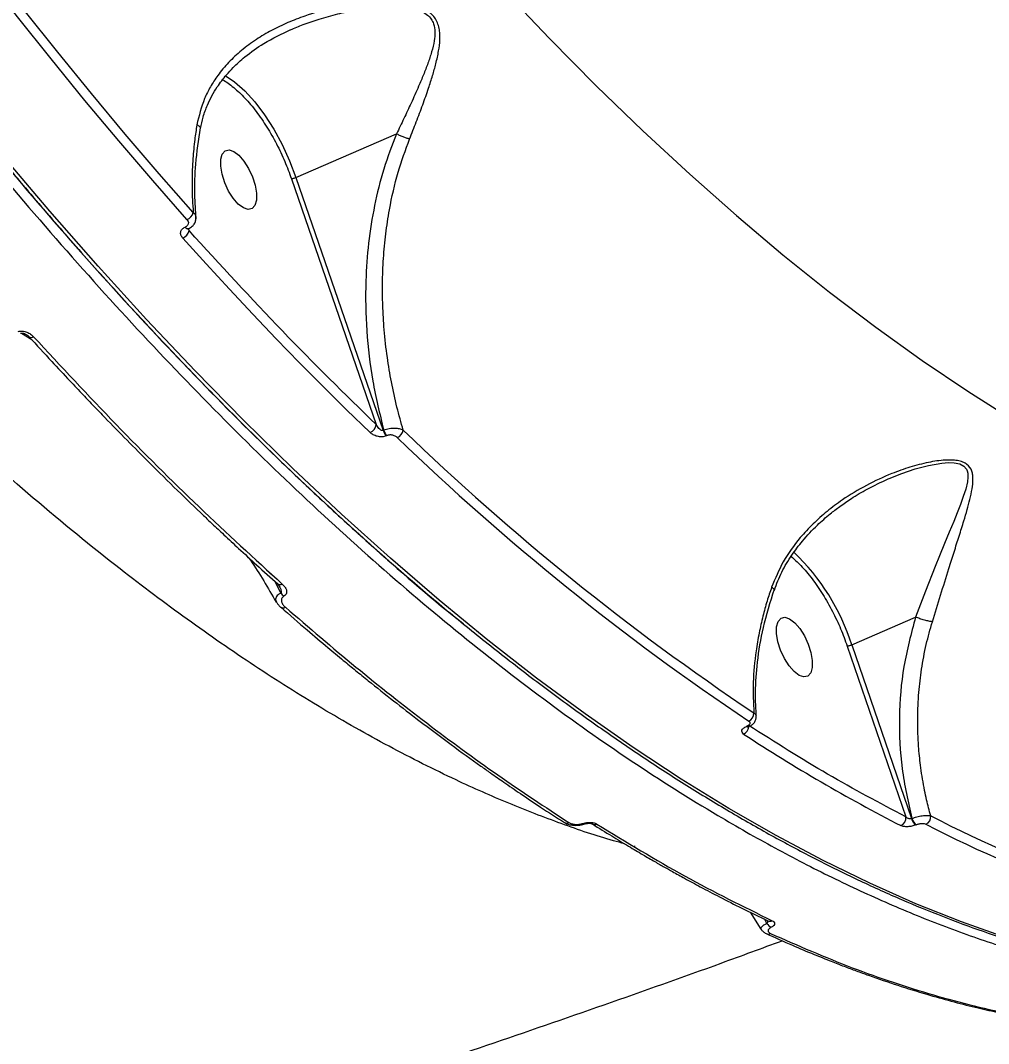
# Model space of a CAD drawing. Header units: millimetres. Extents: x -6332 to 8932, y -6739 to 7096.
# Drawn here: x -3095.1 to -2958.7, y -2820.2 to -2676.1 of the extents above; entities that cross this region are included whole.
import ezdxf

# ---------------------------------------------------------------- set-up
doc = ezdxf.new("R2010")
doc.units = ezdxf.units.MM
for name, color, linetype in [('DIKOM_ОБЪЕКТ', 7, 'Continuous'), ('DIKOM_РАЗМЕР_ЗОНА', 7, 'Continuous'), ('DIKOM_РАЗМЕР_ОБЪЕКТА', 7, 'Continuous')]:
    doc.layers.add(name, color=color, linetype=linetype)
doc.styles.add('style1', font='arial.ttf', dxfattribs={"width": 0.8})
doc.dimstyles.new('1-50', dxfattribs={"dimtxt": 300, "dimasz": 200, "dimexe": 100, "dimexo": 0, "dimgap": 100, "dimtad": 1, "dimtxsty": 'style1', "dimcen": 200, "dimclrd": 7, "dimclre": 7, "dimclrt": 7, "dimadec": 1, "dimazin": 2, "dimtfac": 1, "dimtmove": 0, "dimatfit": 2, "dimfxl": 0, "dimlwd": 25, "dimlwe": 18, "dimarcsym": 0})

# ---------------------------------------------------------------- blocks, each defined once
blk = doc.blocks.new('*D9')
at = {"layer": 'Defpoints', "color": 0, "transparency": 16777216}
for p in [(777.17, 5593.97), (-4228.73, -3389.78), (7301.72, -3389.78)]:
    blk.add_point(p, dxfattribs=at)
at = {"layer": 'DIKOM_РАЗМЕР_ОБЪЕКТА', "color": 7, "lineweight": 18, "transparency": 16777216}
for p, q in [((777.17, 5593.97), (7401.72, 5593.97)), ((-4228.73, -3389.78), (7401.72, -3389.78))]:
    blk.add_line(p, q, dxfattribs=at)
at = {"layer": 'DIKOM_РАЗМЕР_ОБЪЕКТА', "color": 7, "lineweight": 25, "transparency": 16777216}
blk.add_line((7301.72, 5393.97), (7301.72, -3189.78), dxfattribs=at)
at = {"layer": 'DIKOM_РАЗМЕР_ОБЪЕКТА', "color": 7, "transparency": 16777216}
for points in [[(7268.39, 5393.97), (7335.06, 5393.97), (7301.72, 5593.97)], [(7268.39, -3189.78), (7335.06, -3189.78), (7301.72, -3389.78)]]:
    blk.add_solid(points, dxfattribs=at)
at = {"layer": 'DIKOM_РАЗМЕР_ОБЪЕКТА', "color": 7, "transparency": 16777216, "insert": (7048.55, 1153.71), "char_height": 300, "attachment_point": 5, "rotation": 90, "style": 'style1'}
blk.add_mtext('9000', dxfattribs=at)
blk = doc.blocks.new('*D10')
at = {"layer": 'Defpoints', "color": 0, "transparency": 16777216}
for p in [(4034.78, 3636.59), (-4490.85, -1960.46), (4034.78, -5533.39)]:
    blk.add_point(p, dxfattribs=at)
at = {"layer": 'DIKOM_РАЗМЕР_ОБЪЕКТА', "color": 7, "lineweight": 18, "transparency": 16777216}
for p, q in [((4034.78, 3636.59), (4034.78, -5633.39)), ((-4490.85, -1960.46), (-4490.85, -5633.39))]:
    blk.add_line(p, q, dxfattribs=at)
at = {"layer": 'DIKOM_РАЗМЕР_ОБЪЕКТА', "color": 7, "lineweight": 25, "transparency": 16777216}
blk.add_line((-4290.85, -5533.39), (3834.78, -5533.39), dxfattribs=at)
at = {"layer": 'DIKOM_РАЗМЕР_ОБЪЕКТА', "color": 7, "transparency": 16777216}
for points in [[(-4290.85, -5500.05), (-4290.85, -5566.72), (-4490.85, -5533.39)], [(3834.78, -5500.05), (3834.78, -5566.72), (4034.78, -5533.39)]]:
    blk.add_solid(points, dxfattribs=at)
at = {"layer": 'DIKOM_РАЗМЕР_ОБЪЕКТА', "color": 7, "transparency": 16777216, "insert": (308.03, -5280.21), "char_height": 300, "attachment_point": 5, "style": 'style1'}
blk.add_mtext('8500', dxfattribs=at)
blk = doc.blocks.new('*D11')
at = {"layer": 'Defpoints', "color": 0, "transparency": 16777216}
for p in [(1114.35, 7096.35), (-4349.59, -4627.34), (8831.76, -4627.34)]:
    blk.add_point(p, dxfattribs=at)
at = {"layer": 'DIKOM_РАЗМЕР_ЗОНА', "color": 7, "lineweight": 18, "transparency": 16777216}
for p, q in [((1114.35, 7096.35), (8931.76, 7096.35)), ((-4349.59, -4627.34), (8931.76, -4627.34))]:
    blk.add_line(p, q, dxfattribs=at)
at = {"layer": 'DIKOM_РАЗМЕР_ЗОНА', "color": 7, "lineweight": 25, "transparency": 16777216}
blk.add_line((8831.76, 6896.35), (8831.76, -4427.34), dxfattribs=at)
at = {"layer": 'DIKOM_РАЗМЕР_ЗОНА', "color": 7, "transparency": 16777216}
for points in [[(8798.42, 6896.35), (8865.09, 6896.35), (8831.76, 7096.35)], [(8798.42, -4427.34), (8865.09, -4427.34), (8831.76, -4627.34)]]:
    blk.add_solid(points, dxfattribs=at)
at = {"layer": 'DIKOM_РАЗМЕР_ЗОНА', "color": 7, "transparency": 16777216, "insert": (8578.59, 1308.2), "char_height": 300, "attachment_point": 5, "rotation": 90, "style": 'style1'}
blk.add_mtext('11750', dxfattribs=at)
blk = doc.blocks.new('*D12')
at = {"layer": 'Defpoints', "color": 0, "transparency": 16777216}
for p in [(6134.38, 3354.85), (-6332, -2644.93), (6134.38, -6639)]:
    blk.add_point(p, dxfattribs=at)
at = {"layer": 'DIKOM_РАЗМЕР_ЗОНА', "color": 7, "lineweight": 18, "transparency": 16777216}
for p, q in [((6134.38, 3354.85), (6134.38, -6739)), ((-6332, -2644.93), (-6332, -6739))]:
    blk.add_line(p, q, dxfattribs=at)
at = {"layer": 'DIKOM_РАЗМЕР_ЗОНА', "color": 7, "lineweight": 25, "transparency": 16777216}
blk.add_line((-6132, -6639), (5934.38, -6639), dxfattribs=at)
at = {"layer": 'DIKOM_РАЗМЕР_ЗОНА', "color": 7, "transparency": 16777216}
for points in [[(-6132, -6605.67), (-6132, -6672.33), (-6332, -6639)], [(5934.38, -6605.67), (5934.38, -6672.33), (6134.38, -6639)]]:
    blk.add_solid(points, dxfattribs=at)
at = {"layer": 'DIKOM_РАЗМЕР_ЗОНА', "color": 7, "transparency": 16777216, "insert": (-98.81, -6385.83), "char_height": 300, "attachment_point": 5, "style": 'style1'}
blk.add_mtext('12500', dxfattribs=at)

msp = doc.modelspace()

# ---------------------------------------------------------------- linework, layer by layer
at = {"layer": 'DIKOM_ОБЪЕКТ', "color": 7, "linetype": 'Continuous', "lineweight": 15}
for p, q in [((-3056.263, -2698.19), (-3042.1, -2692.057)), ((-3042.1, -2692.057), (-3042.097, -2692.057)), ((-3056.908, -2698.373), (-3044.982, -2733.022)), ((-3056.263, -2698.19), (-3043.986, -2733.858)), ((-3071.854, -2705.191), (-3071.881, -2705.202)), ((-3071.407, -2705.418), (-3071.405, -2705.427)), ((-3071.404, -2705.427), (-3071.377, -2705.416)), ((-3071.315, -2705.693), (-3071.357, -2705.405)), ((-3094.95, -2720.149), (-3093.494, -2721.052)), ((-3043.901, -2733.821), (-3043.986, -2733.858)), ((-3043.449, -2734.572), (-3043.534, -2734.61)), ((-3059.78, -2754.106), (-3059.865, -2753.941)), ((-3058.387, -2756.75), (-3059.252, -2755.109)), ((-3058.879, -2755.449), (-3058.705, -2755.652)), ((-3058.716, -2755.632), (-3058.548, -2755.932)), ((-2977.964, -2764.05), (-2968.978, -2760.159)), ((-2968.976, -2760.159), (-2968.978, -2760.159)), ((-2978.609, -2764.234), (-2970.377, -2788.292)), ((-2977.964, -2764.05), (-2969.58, -2788.552)), ((-2992.759, -2775.536), (-2992.805, -2775.555)), ((-2992.516, -2775.613), (-2992.471, -2775.593)), ((-2969.514, -2788.524), (-2969.58, -2788.552)), ((-2968.883, -2789.41), (-2968.949, -2789.438)), ((-3008.491, -2792.498), (-3008.637, -2792.458)), ((-2992.279, -2801.737), (-2990.77, -2804.144)), ((-2989.918, -2803.311), (-2990.264, -2802.66))]:
    msp.add_line(p, q, dxfattribs=at)
at = {"layer": 'DIKOM_ОБЪЕКТ', "color": 7, "linetype": 'Continuous', "lineweight": 15, "flags": 128}
for points in [[(-3070.725, -2703.134), (-3075.525, -2697.667), (-3080.309, -2692.081), (-3085.075, -2686.377), (-3089.82, -2680.559), (-3094.543, -2674.628), (-3099.241, -2668.587), (-3103.913, -2662.438), (-3108.556, -2656.185)], [(-3071.624, -2704.13), (-3076.434, -2698.652), (-3081.229, -2693.053), (-3086.005, -2687.337), (-3090.76, -2681.506), (-3095.494, -2675.562), (-3100.202, -2669.507), (-3104.885, -2663.345), (-3109.538, -2657.078)], [(-3027.08, -2671.734), (-3020.529, -2678.632), (-3013.962, -2685.271), (-3007.386, -2691.644), (-3000.806, -2697.744), (-2994.23, -2703.567), (-2987.662, -2709.107), (-2981.109, -2714.359), (-2974.577, -2719.317), (-2968.072, -2723.979), (-2961.601, -2728.337), (-2955.169, -2732.39)], [(-3066.236, -2683.834), (-3064.903, -2684.741), (-3063.478, -2686.005), (-3062.065, -2687.557), (-3060.695, -2689.362), (-3059.401, -2691.376), (-3058.213, -2693.553), (-3057.159, -2695.842), (-3056.263, -2698.19)], [(-3066.677, -2697.754), (-3066.869, -2696.621), (-3066.855, -2695.641), (-3066.639, -2694.896), (-3066.237, -2694.444), (-3065.682, -2694.322), (-3065.019, -2694.539), (-3064.301, -2695.08), (-3063.587, -2695.899), (-3062.935, -2696.931), (-3062.397, -2698.091), (-3062.017, -2699.286), (-3061.826, -2700.42), (-3061.839, -2701.399), (-3062.055, -2702.146), (-3062.457, -2702.598), (-3063.012, -2702.72), (-3063.676, -2702.501), (-3064.393, -2701.961), (-3065.107, -2701.141), (-3065.76, -2700.109), (-3066.298, -2698.95), (-3066.677, -2697.754)], [(-2956.174, -2805.338), (-2962.525, -2803.1), (-2968.951, -2800.539), (-2975.445, -2797.658), (-2982.003, -2794.457), (-2988.618, -2790.942), (-2995.286, -2787.113), (-3002.001, -2782.975), (-3008.757, -2778.532), (-3015.548, -2773.786), (-3022.369, -2768.741), (-3029.214, -2763.403), (-3036.076, -2757.774), (-3042.952, -2751.862), (-3049.834, -2745.669), (-3056.716, -2739.202), (-3063.594, -2732.466), (-3070.46, -2725.467), (-3077.311, -2718.209), (-3084.138, -2710.7), (-3090.938, -2702.947), (-3097.704, -2694.954)], [(-3045.822, -2734.139), (-3049.132, -2730.926), (-3052.441, -2727.652), (-3055.747, -2724.317), (-3059.05, -2720.921), (-3062.349, -2717.464), (-3065.644, -2713.95), (-3068.934, -2710.377), (-3072.218, -2706.746)], [(-2972.947, -2740.728), (-2972.725, -2740.63), (-2970.907, -2739.904), (-2969.052, -2739.278), (-2967.174, -2738.776), (-2965.305, -2738.448), (-2964.342, -2738.379), (-2963.541, -2738.409), (-2962.762, -2738.572), (-2962.19, -2738.875), (-2961.831, -2739.297), (-2961.715, -2739.561), (-2961.641, -2739.861), (-2961.61, -2740.454), (-2961.68, -2741.079), (-2961.918, -2742.103), (-2962.259, -2743.178), (-2962.669, -2744.301), (-2963.115, -2745.439), (-2963.614, -2746.666), (-2964.245, -2748.197), (-2964.897, -2749.771), (-2965.606, -2751.502), (-2966.229, -2753.045), (-2967.589, -2756.503), (-2968.976, -2760.159), (-2968.976, -2760.159)], [(-2988.379, -2763.615), (-2988.57, -2762.482), (-2988.557, -2761.502), (-2988.34, -2760.756), (-2987.938, -2760.303), (-2987.383, -2760.181), (-2986.72, -2760.4), (-2986.002, -2760.941), (-2985.288, -2761.76), (-2984.636, -2762.792), (-2984.098, -2763.952), (-2983.718, -2765.147), (-2983.527, -2766.28), (-2983.54, -2767.26), (-2983.756, -2768.005), (-2984.159, -2768.458), (-2984.714, -2768.58), (-2985.377, -2768.362), (-2986.095, -2767.821), (-2986.808, -2767.002), (-2987.461, -2765.97), (-2987.999, -2764.81), (-2988.379, -2763.615)], [(-2992.51, -2775.61), (-2992.511, -2775.61), (-2992.597, -2775.629), (-2992.697, -2775.61), (-2992.805, -2775.555)], [(-3015.81, -2789.22), (-3015.712, -2789.291), (-3015.627, -2789.308), (-3015.617, -2789.305)]]:
    msp.add_lwpolyline(points, dxfattribs=at)
at = {"layer": 'DIKOM_ОБЪЕКТ', "color": 7, "linetype": 'Continuous', "lineweight": 15}
for centre, radius, start, end in [((-3072.233, -2702.678), 1.575, 292.76019, 343.17268), ((-3072.797, -2705.336), 1.524, 292.32384, 346.44392), ((-3071.48, -2704.968), 0.465, 210.29138, 280.04388), ((-3071.449, -2704.95), 0.471, 210.72556, 278.74673), ((-3093.55, -2720.162), 0.571, 230.44447, 303.7871), ((-3046.366, -2732.856), 1.394, 292.97386, 353.16813), ((-3042.134, -2733.256), 1.947, 198.01301, 224.0394), ((-3042.055, -2733.223), 1.94, 197.96094, 224.08979), ((-3042.553, -2733.569), 1.415, 293.42111, 350.47988), ((-2790.448, -2473.616), 361.32, 226.06277, 236.14001), ((-2790.696, -2474.071), 362.165, 226.063, 236.13902), ((-3007.756, -2773.59), 31.282, 17.75523, 46.22269), ((-3058.506, -2754.95), 0.622, 232.18016, 299.94014), ((-3057.067, -2755.933), 1.553, 211.73856, 234.79698), ((-3058.057, -2758.237), 0.619, 232.73656, 300.2725), ((-2993.012, -2773.677), 1.248, 294.84486, 0.921), ((-2993.734, -2775.503), 1.248, 294.84657, 355.49454), ((-2859.326, -2572.126), 244.437, 236.7891, 242.80489), ((-2992.561, -2775.296), 0.311, 230.42345, 286.67556), ((-2968.028, -2788.271), 1.183, 295.4561, 5.69062), ((-2894.919, -2650.187), 155.592, 242.46382, 261.12853), ((-3018.126, -2788.499), 0.685, 239.50156, 296.66086), ((-3014.172, -2788.715), 0.678, 240.79185, 296.9821), ((-2971.542, -2788.474), 1.18, 295.26358, 8.89693), ((-2968.03, -2788.116), 1.61, 195.71371, 235.19484), ((-2967.968, -2788.09), 1.606, 195.65587, 235.25267), ((-2895.426, -2651.052), 155.951, 242.46532, 261.12819), ((-2988.85, -2802.747), 1.208, 207.84543, 247.54475), ((-2989.495, -2802.279), 0.724, 244.63237, 295.01286), ((-2989.736, -2804.077), 0.733, 246.06652, 294.65852)]:
    msp.add_arc(centre, radius, start, end, dxfattribs=at)
for points, knots in [([(-3191.908, -2551.577), (-3191.199, -2552.954), (-3188.985, -2557.253), (-3185.162, -2564.437), (-3180.424, -2573.157), (-3175.548, -2581.887), (-3170.551, -2590.607), (-3165.441, -2599.293), (-3160.226, -2607.926), (-3154.913, -2616.489), (-3149.51, -2624.969), (-3144.021, -2633.351), (-3138.455, -2641.626), (-3132.816, -2649.78), (-3127.109, -2657.806), (-3121.342, -2665.695), (-3115.516, -2673.436), (-3109.64, -2681.024), (-3103.716, -2688.45), (-3097.752, -2695.707), (-3091.75, -2702.787), (-3085.716, -2709.686), (-3079.655, -2716.399), (-3073.572, -2722.917), (-3067.47, -2729.236), (-3061.356, -2735.353), (-3055.232, -2741.26), (-3049.104, -2746.955), (-3042.976, -2752.433), (-3036.853, -2757.689), (-3030.738, -2762.72), (-3024.636, -2767.523), (-3018.552, -2772.095), (-3012.488, -2776.43), (-3006.449, -2780.529), (-3000.439, -2784.387), (-2994.461, -2788.003), (-2988.52, -2791.373), (-2982.618, -2794.496), (-2976.759, -2797.368), (-2970.947, -2799.991), (-2965.184, -2802.359), (-2959.473, -2804.473), (-2953.817, -2806.329), (-2948.219, -2807.93), (-2942.681, -2809.267), (-2937.206, -2810.345), (-2931.795, -2811.161), (-2926.454, -2811.701), (-2921.706, -2811.979), (-2918.778, -2811.956), (-2917.573, -2811.947)], [0, 0, 0, 0, 0.0090736, 0.0283114, 0.0478363, 0.0675914, 0.0875366, 0.1076412, 0.1278777, 0.1482269, 0.1686719, 0.1891964, 0.2097921, 0.2304463, 0.2511524, 0.2719038, 0.2926915, 0.3135132, 0.3343625, 0.3552359, 0.3761282, 0.3970384, 0.4179636, 0.4388991, 0.4598442, 0.4807975, 0.5017559, 0.5227189, 0.5436845, 0.5646519, 0.5856202, 0.6065893, 0.6275583, 0.6485265, 0.6694947, 0.690463, 0.7114326, 0.7324033, 0.7533772, 0.7743554, 0.7953407, 0.8163349, 0.8373419, 0.8583651, 0.8794092, 0.9004789, 0.9215808, 0.9427214, 0.9639083, 0.9851504, 1, 1, 1, 1]), ([(-3118.362, -2669.71), (-3114.357, -2674.94), (-3106.367, -2685.372), (-3094.208, -2700.068), (-3082, -2713.985), (-3069.738, -2727.05), (-3057.428, -2739.314), (-3045.072, -2750.613), (-3036.811, -2757.901), (-3032.677, -2761.089), (-3032.663, -2761.1)], [0, 0, 0, 0, 0.1439201, 0.2871127, 0.4296865, 0.5717132, 0.7138337, 0.8562849, 0.9995128, 1, 1, 1, 1]), ([(-3119.346, -2670.663), (-3115.395, -2675.823), (-3107.487, -2686.151), (-3095.417, -2700.76), (-3083.223, -2714.683), (-3070.921, -2727.819), (-3058.549, -2740.143), (-3046.139, -2751.612), (-3033.725, -2762.193), (-3021.341, -2771.85), (-3009.022, -2780.555), (-2998.18, -2787.405), (-2988.776, -2792.749), (-2980.752, -2796.893), (-2972.735, -2800.604), (-2964.739, -2803.861), (-2956.778, -2806.648), (-2948.866, -2808.942), (-2939.953, -2810.967), (-2930.111, -2812.425), (-2919.453, -2812.948), (-2909.037, -2812.338), (-2898.904, -2810.571), (-2891.311, -2808.2), (-2886.949, -2806.513), (-2885.783, -2805.98), (-2885.68, -2805.933)], [0, 0, 0, 0, 0.0486649, 0.0974137, 0.1462442, 0.1951586, 0.2441568, 0.2932371, 0.3424016, 0.3916484, 0.4409793, 0.490393, 0.5231679, 0.556285, 0.5897444, 0.6235461, 0.6576903, 0.6921764, 0.7270045, 0.7763363, 0.8263385, 0.8770113, 0.9283548, 0.9803687, 0.9982737, 1, 1, 1, 1]), ([(-3040.266, -2692.794), (-3039.943, -2691.984), (-3039.295, -2690.356), (-3038.4, -2687.966), (-3037.636, -2685.79), (-3037.021, -2683.869), (-3036.528, -2682.115), (-3036.156, -2680.441), (-3035.982, -2679.035), (-3035.983, -2677.976), (-3036.113, -2676.903), (-3036.503, -2675.893), (-3037.267, -2675.063), (-3037.985, -2674.566), (-3038.826, -2674.182), (-3040.186, -2673.763), (-3042.211, -2673.487), (-3044.812, -2673.467), (-3047.88, -2673.725), (-3051.315, -2674.333), (-3054.63, -2675.275), (-3057.422, -2676.35), (-3059.708, -2677.445), (-3061.905, -2678.743), (-3063.945, -2680.245), (-3065.769, -2681.946), (-3067.217, -2683.678), (-3068.326, -2685.399), (-3069.473, -2687.648), (-3069.924, -2689.526), (-3070.226, -2690.784)], [0, 0, 0, 0, 0.0416392, 0.0836909, 0.1249664, 0.1572401, 0.1874039, 0.2209043, 0.2499942, 0.2664883, 0.2814846, 0.3129031, 0.3284329, 0.344388, 0.3594545, 0.3759641, 0.4155672, 0.4583079, 0.500813, 0.5629645, 0.625432, 0.6670852, 0.7086482, 0.7497639, 0.7931945, 0.8346824, 0.8745613, 0.906263, 0.9371773, 1, 1, 1, 1]), ([(-3057.045, -2677.378), (-3056.449, -2677.129), (-3055.13, -2676.578), (-3052.909, -2675.826), (-3050.452, -2675.15), (-3048.103, -2674.664), (-3046.002, -2674.352), (-3044.097, -2674.179), (-3042.18, -2674.138), (-3040.57, -2674.265), (-3039.346, -2674.527), (-3038.478, -2674.839), (-3037.738, -2675.279), (-3037.178, -2675.87), (-3036.784, -2676.679), (-3036.645, -2677.712), (-3036.775, -2679.042), (-3037.134, -2680.514), (-3037.669, -2682.113), (-3038.292, -2683.727), (-3039.079, -2685.591), (-3040.001, -2687.645), (-3041.047, -2689.88), (-3041.752, -2691.337), (-3042.1, -2692.057)], [0, 0, 0, 0, 0.048569, 0.1074588, 0.1752404, 0.2383217, 0.2855227, 0.3327785, 0.38032, 0.4283024, 0.4538012, 0.4763214, 0.5008648, 0.5243389, 0.5470919, 0.5830352, 0.6199915, 0.6674519, 0.7151186, 0.7626428, 0.8100014, 0.8782532, 0.9397971, 1, 1, 1, 1]), ([(-3069.708, -2691.305), (-3069.597, -2690.76), (-3069.366, -2689.622), (-3068.623, -2687.629), (-3067.54, -2685.622), (-3066.241, -2683.915), (-3064.942, -2682.503), (-3063.245, -2680.974), (-3060.588, -2679.073), (-3058.275, -2677.968), (-3056.969, -2677.344)], [0, 0, 0, 0, 0.083391, 0.1738924, 0.3238641, 0.4335274, 0.5044133, 0.6195293, 0.7852068, 1, 1, 1, 1]), ([(-3066.593, -2684.449), (-3066.581, -2684.455), (-3066.082, -2684.681), (-3065.017, -2685.511), (-3063.436, -2686.968), (-3061.848, -2688.86), (-3060.343, -2691.047), (-3058.987, -2693.435), (-3057.816, -2695.899), (-3057.206, -2697.561), (-3056.908, -2698.373)], [0, 0, 0, 0, 0.0036056, 0.1436491, 0.2881074, 0.4348328, 0.5816105, 0.726057, 0.8660947, 1, 1, 1, 1]), ([(-3070.226, -2690.784), (-3070.332, -2691.48), (-3070.573, -2693.062), (-3070.824, -2695.703), (-3070.935, -2698.528), (-3070.887, -2701.065), (-3070.772, -2702.532), (-3070.725, -2703.134)], [0, 0, 0, 0, 0.1658993, 0.3774092, 0.6332135, 0.8496365, 1, 1, 1, 1]), ([(-3070.327, -2704.049), (-3070.402, -2702.905), (-3070.57, -2700.374), (-3070.436, -2696.08), (-3069.964, -2692.916), (-3069.71, -2691.211)], [0, 0, 0, 0, 0.2757437, 0.6096568, 1, 1, 1, 1]), ([(-3069.736, -2691.299), (-3069.73, -2691.268), (-3069.718, -2691.193), (-3069.811, -2691.062), (-3069.978, -2690.92), (-3070.145, -2690.829), (-3070.226, -2690.784)], [0, 0, 0, 0, 0.2063638, 0.4855903, 0.7515965, 1, 1, 1, 1]), ([(-3042.097, -2692.057), (-3042.728, -2693.693), (-3043.99, -2696.967), (-3045.261, -2702.146), (-3046.101, -2707.423), (-3046.53, -2713.332), (-3046.397, -2719.849), (-3045.588, -2726.923), (-3044.463, -2731.52), (-3043.901, -2733.821)], [0, 0, 0, 0, 0.1253778, 0.2507513, 0.3765157, 0.5014976, 0.666242, 0.8329662, 1, 1, 1, 1]), ([(-3041.158, -2733.803), (-3041.46, -2732.733), (-3042.093, -2730.492), (-3042.833, -2727.069), (-3043.444, -2723.423), (-3043.852, -2719.81), (-3044.057, -2716.341), (-3044.097, -2712.985), (-3043.969, -2709.628), (-3043.644, -2706.145), (-3043.022, -2702.068), (-3042.006, -2697.558), (-3040.828, -2694.332), (-3040.266, -2692.794)], [0, 0, 0, 0, 0.0798363, 0.1672304, 0.2505749, 0.3441596, 0.4268344, 0.4986869, 0.5839439, 0.6671255, 0.7493298, 0.8805114, 1, 1, 1, 1]), ([(-3040.266, -2692.794), (-3040.408, -2692.753), (-3040.699, -2692.67), (-3041.183, -2692.488), (-3041.668, -2692.28), (-3041.956, -2692.13), (-3042.097, -2692.057)], [0, 0, 0, 0, 0.2458164, 0.5000699, 0.7542207, 1, 1, 1, 1]), ([(-3056.908, -2698.373), (-3056.871, -2698.37), (-3056.798, -2698.363), (-3056.626, -2698.32), (-3056.436, -2698.26), (-3056.32, -2698.213), (-3056.263, -2698.19)], [0, 0, 0, 0, 0.2499698, 0.499898, 0.7499459, 1, 1, 1, 1]), ([(-3070.725, -2703.134), (-3070.589, -2703.272), (-3070.355, -2703.511), (-3070.373, -2703.786), (-3070.38, -2703.901)], [0, 0, 0, 0, 0.578676, 1, 1, 1, 1]), ([(-3071.624, -2704.13), (-3071.558, -2704.223), (-3071.426, -2704.409), (-3071.413, -2704.669), (-3071.476, -2704.86), (-3071.565, -2704.992), (-3071.689, -2705.108), (-3071.799, -2705.163), (-3071.854, -2705.191)], [0, 0, 0, 0, 0.2499672, 0.499399, 0.6253822, 0.7493604, 0.8754963, 1, 1, 1, 1]), ([(-3071.377, -2705.416), (-3071.196, -2705.315), (-3070.843, -2705.12), (-3070.512, -2704.668), (-3070.345, -2704.21), (-3070.349, -2703.912), (-3070.351, -2703.772)], [0, 0, 0, 0, 0.2830018, 0.5490362, 0.7884358, 1, 1, 1, 1]), ([(-3072.218, -2706.746), (-3072.315, -2706.611), (-3072.508, -2706.342), (-3072.528, -2705.964), (-3072.436, -2705.683), (-3072.304, -2705.491), (-3072.123, -2705.323), (-3071.961, -2705.242), (-3071.881, -2705.202)], [0, 0, 0, 0, 0.2500511, 0.4991694, 0.6251915, 0.7495174, 0.8750502, 1, 1, 1, 1]), ([(-3071.315, -2705.693), (-3071.353, -2705.618), (-3071.397, -2705.532), (-3071.41, -2705.441), (-3071.412, -2705.429)], [0, 0, 0, 0, 0.8706853, 1, 1, 1, 1]), ([(-3044.982, -2733.022), (-3049.386, -2728.705), (-3058.194, -2720.073), (-3066.941, -2710.486), (-3071.315, -2705.693)], [0, 0, 0, 0, 0.4999987, 1, 1, 1, 1]), ([(-3009.963, -2792.1), (-3010.489, -2791.961), (-3013.423, -2791.183), (-3018.865, -2789.307), (-3026.254, -2786.474), (-3034.335, -2782.893), (-3043.108, -2778.486), (-3052.584, -2773.109), (-3062.073, -2767.128), (-3071.554, -2760.576), (-3081.94, -2752.779), (-3093.243, -2743.545), (-3105.454, -2732.644), (-3117.617, -2720.953), (-3125.671, -2712.463), (-3129.69, -2708.226)], [0, 0, 0, 0, 0.0142807, 0.0796632, 0.1444108, 0.2085225, 0.2889558, 0.3686647, 0.4476502, 0.5259088, 0.6034432, 0.7031797, 0.8025209, 0.901462, 1, 1, 1, 1]), ([(-3095.405, -2719.897), (-3095.306, -2719.876), (-3095.106, -2719.832), (-3094.676, -2719.848), (-3094.158, -2719.98), (-3093.624, -2720.262), (-3093.363, -2720.512), (-3093.232, -2720.636)], [0, 0, 0, 0, 0.1229756, 0.251468, 0.5009354, 0.7505421, 1, 1, 1, 1]), ([(-3095.072, -2720.163), (-3094.987, -2720.148), (-3094.796, -2720.114), (-3094.486, -2720.191), (-3094.173, -2720.351), (-3094.002, -2720.517), (-3093.913, -2720.603)], [0, 0, 0, 0, 0.192472, 0.4266215, 0.70239, 1, 1, 1, 1]), ([(-3093.866, -2720.647), (-3092.801, -2721.81), (-3090.889, -2723.896), (-3088.346, -2726.616), (-3086.366, -2728.711), (-3084.717, -2730.438), (-3081.618, -2733.657), (-3077.692, -2737.644), (-3073.052, -2742.22), (-3070.095, -2745.071), (-3067.92, -2747.136), (-3066.279, -2748.682), (-3064.196, -2750.621), (-3061.667, -2752.943), (-3059.832, -2754.59), (-3058.841, -2755.48)], [0, 0, 0, 0, 0.0917419, 0.1645837, 0.2185613, 0.2618462, 0.3060241, 0.4843601, 0.5980598, 0.702951, 0.7372223, 0.7838966, 0.8432336, 0.9152554, 1, 1, 1, 1]), ([(-3093.232, -2720.636), (-3089.36, -2724.805), (-3081.61, -2733.148), (-3069.912, -2744.786), (-3062.103, -2751.92), (-3058.195, -2755.489)], [0, 0, 0, 0, 0.3328086, 0.6661407, 1, 1, 1, 1]), ([(-3043.986, -2733.858), (-3044.007, -2733.864), (-3044.051, -2733.877), (-3044.165, -2733.865), (-3044.356, -2733.775), (-3044.671, -2733.5), (-3044.857, -2733.213), (-3044.982, -2733.022)], [0, 0, 0, 0, 0.0514682, 0.1084057, 0.250465, 0.5003065, 1, 1, 1, 1]), ([(-3043.534, -2734.61), (-3043.629, -2734.644), (-3043.821, -2734.714), (-3044.149, -2734.75), (-3044.483, -2734.739), (-3044.912, -2734.664), (-3045.405, -2734.478), (-3045.683, -2734.252), (-3045.822, -2734.139)], [0, 0, 0, 0, 0.1238465, 0.2505906, 0.3732714, 0.5015053, 0.7510252, 1, 1, 1, 1]), ([(-3041.158, -2733.803), (-3041.313, -2733.738), (-3041.63, -2733.607), (-3042.209, -2733.548), (-3042.719, -2733.561), (-3043.125, -2733.608), (-3043.533, -2733.692), (-3043.777, -2733.778), (-3043.901, -2733.821)], [0, 0, 0, 0, 0.2323634, 0.4741954, 0.6010961, 0.7316415, 0.8645816, 1, 1, 1, 1]), ([(-3041.991, -2734.867), (-3042.079, -2734.796), (-3042.255, -2734.653), (-3042.569, -2734.536), (-3042.843, -2734.486), (-3043.056, -2734.481), (-3043.265, -2734.505), (-3043.388, -2734.55), (-3043.449, -2734.572)], [0, 0, 0, 0, 0.2486122, 0.4981181, 0.6261873, 0.7491949, 0.8752597, 1, 1, 1, 1]), ([(-2966.616, -2760.809), (-2966.232, -2759.557), (-2965.44, -2756.975), (-2964.426, -2753.721), (-2963.553, -2750.962), (-2962.843, -2748.725), (-2962.224, -2746.741), (-2961.717, -2745.033), (-2961.31, -2743.517), (-2961.007, -2742.115), (-2960.881, -2740.985), (-2960.916, -2740.176), (-2961.082, -2739.388), (-2961.515, -2738.721), (-2962.317, -2738.285), (-2963.067, -2738.089), (-2963.916, -2738.01), (-2965.271, -2738.035), (-2967.247, -2738.325), (-2969.776, -2738.991), (-2972.714, -2740.037), (-2975.936, -2741.53), (-2978.971, -2743.361), (-2981.463, -2745.221), (-2983.451, -2746.992), (-2985.592, -2749.302), (-2987.71, -2752.21), (-2988.76, -2754.733), (-2989.268, -2755.954)], [0, 0, 0, 0, 0.0604732, 0.1246646, 0.1657833, 0.2076567, 0.2490747, 0.2812376, 0.3113081, 0.3448569, 0.3738896, 0.390344, 0.4052875, 0.4367055, 0.4521777, 0.4682157, 0.4839564, 0.4996491, 0.5393244, 0.5823067, 0.6251118, 0.6871898, 0.749543, 0.7916521, 0.8334016, 0.8744634, 0.939274, 1, 1, 1, 1]), ([(-2988.877, -2756.339), (-2988.549, -2755.486), (-2987.886, -2753.757), (-2986.498, -2751.479), (-2984.826, -2749.254), (-2983.005, -2747.319), (-2981.199, -2745.732), (-2979.591, -2744.494), (-2977.862, -2743.312), (-2975.62, -2741.969), (-2973.84, -2741.143), (-2972.852, -2740.684)], [0, 0, 0, 0, 0.1171336, 0.2374692, 0.3446407, 0.4792386, 0.5832831, 0.65809, 0.7438448, 0.8577714, 1, 1, 1, 1]), ([(-3062.943, -2751.763), (-3062.858, -2751.884), (-3061.433, -2753.896), (-3060.211, -2756.03), (-3059.062, -2758.036)], [0, 0, 0, 0, 0.0599713, 1, 1, 1, 1]), ([(-2986.514, -2751.602), (-2986.058, -2752.01), (-2985.063, -2752.9), (-2983.551, -2754.726), (-2982.044, -2756.906), (-2980.689, -2759.295), (-2979.517, -2761.759), (-2978.907, -2763.421), (-2978.609, -2764.234)], [0, 0, 0, 0, 0.1485349, 0.3240582, 0.4995586, 0.6723149, 0.8397974, 1, 1, 1, 1]), ([(-3058.548, -2755.932), (-3058.532, -2755.959), (-3058.436, -2756.126), (-3058.363, -2756.365), (-3058.334, -2756.597), (-3058.35, -2756.699), (-3058.376, -2756.734), (-3058.387, -2756.75)], [0, 0, 0, 0, 0.1045964, 0.6313907, 0.8432238, 0.9285573, 1, 1, 1, 1]), ([(-3058.195, -2755.489), (-3058.065, -2755.621), (-3057.805, -2755.882), (-3057.587, -2756.327), (-3057.568, -2756.717), (-3057.714, -2757.021), (-3057.879, -2757.142), (-3057.962, -2757.202)], [0, 0, 0, 0, 0.2506798, 0.4997192, 0.7494679, 0.8749327, 1, 1, 1, 1]), ([(-2989.268, -2755.954), (-2989.483, -2756.597), (-2989.934, -2757.95), (-2990.523, -2760.097), (-2991.055, -2762.449), (-2991.579, -2765.566), (-2991.939, -2769.369), (-2991.822, -2772.228), (-2991.764, -2773.657)], [0, 0, 0, 0, 0.1088451, 0.2288581, 0.3600673, 0.5024201, 0.751178, 1, 1, 1, 1]), ([(-2991.417, -2774.28), (-2991.477, -2773.099), (-2991.603, -2770.562), (-2991.3, -2766.325), (-2990.508, -2761.45), (-2989.429, -2758.023), (-2988.861, -2756.217)], [0, 0, 0, 0, 0.2030575, 0.4363707, 0.7029961, 1, 1, 1, 1]), ([(-2988.906, -2756.328), (-2988.903, -2756.303), (-2988.895, -2756.247), (-2989.014, -2756.119), (-2989.183, -2756.009), (-2989.268, -2755.954)], [0, 0, 0, 0, 0.2898246, 0.6437605, 1, 1, 1, 1]), ([(-3058.387, -2756.75), (-3058.52, -2756.833), (-3058.779, -2756.994), (-3059.078, -2757.332), (-3059.2, -2757.693), (-3059.069, -2757.915), (-3059.015, -2758.006)], [0, 0, 0, 0, 0.2025586, 0.3969002, 0.7543793, 1, 1, 1, 1]), ([(-3057.962, -2757.202), (-3058.039, -2757.257), (-3058.193, -2757.367), (-3058.334, -2757.648), (-3058.315, -2758.008), (-3058.107, -2758.415), (-3057.866, -2758.653), (-3057.745, -2758.772)], [0, 0, 0, 0, 0.1249792, 0.2504083, 0.5001205, 0.7492306, 1, 1, 1, 1]), ([(-3059.04, -2758.013), (-3058.96, -2758.134), (-3058.802, -2758.375), (-3058.555, -2758.612), (-3058.432, -2758.73)], [0, 0, 0, 0, 0.5006126, 1, 1, 1, 1]), ([(-3058.381, -2758.77), (-3057.15, -2759.841), (-3054.943, -2761.762), (-3052.014, -2764.24), (-3049.736, -2766.134), (-3047.844, -2767.688), (-3044.289, -2770.568), (-3039.799, -2774.09), (-3034.514, -2778.053), (-3031.156, -2780.485), (-3028.692, -2782.227), (-3026.834, -2783.526), (-3024.479, -2785.137), (-3021.626, -2787.051), (-3019.563, -2788.384), (-3018.447, -2789.104)], [0, 0, 0, 0, 0.09176, 0.164606, 0.2185846, 0.2618717, 0.3060421, 0.4843597, 0.5980442, 0.7029188, 0.7371885, 0.7838632, 0.8431983, 0.9152303, 1, 1, 1, 1]), ([(-3057.745, -2758.772), (-3054.435, -2761.62), (-3047.787, -2767.339), (-3037.812, -2775.181), (-3027.796, -2782.546), (-3021.154, -2786.917), (-3017.819, -2789.111)], [0, 0, 0, 0, 0.2468833, 0.4958482, 0.7468823, 1, 1, 1, 1]), ([(-2968.978, -2760.159), (-2969.599, -2762.462), (-2970.842, -2767.071), (-2971.404, -2774.291), (-2971.091, -2781.526), (-2970.04, -2786.19), (-2969.514, -2788.524)], [0, 0, 0, 0, 0.2502178, 0.500758, 0.75025, 1, 1, 1, 1]), ([(-2966.616, -2760.809), (-2966.77, -2760.788), (-2967.087, -2760.745), (-2967.719, -2760.588), (-2968.386, -2760.386), (-2968.783, -2760.233), (-2968.976, -2760.159)], [0, 0, 0, 0, 0.2426345, 0.499984, 0.7572509, 1, 1, 1, 1]), ([(-2966.851, -2788.154), (-2967.049, -2787.41), (-2967.363, -2786.229), (-2967.847, -2783.971), (-2968.251, -2781.562), (-2968.543, -2778.812), (-2968.672, -2776.488), (-2968.704, -2773.845), (-2968.572, -2770.882), (-2968.163, -2767.402), (-2967.543, -2764.066), (-2966.918, -2761.87), (-2966.616, -2760.809)], [0, 0, 0, 0, 0.083417, 0.132624, 0.2497669, 0.3471604, 0.4307905, 0.5006318, 0.6321641, 0.7505093, 0.8795102, 1, 1, 1, 1]), ([(-2978.609, -2764.234), (-2978.572, -2764.23), (-2978.499, -2764.224), (-2978.327, -2764.181), (-2978.137, -2764.121), (-2978.022, -2764.074), (-2977.964, -2764.05)], [0, 0, 0, 0, 0.2500262, 0.5000144, 0.7500774, 1, 1, 1, 1]), ([(-2991.764, -2773.657), (-2991.628, -2773.757), (-2991.442, -2773.894), (-2991.461, -2774.065), (-2991.466, -2774.111)], [0, 0, 0, 0, 0.7331727, 1, 1, 1, 1]), ([(-2992.487, -2774.81), (-2992.427, -2774.863), (-2992.306, -2774.97), (-2992.313, -2775.174), (-2992.459, -2775.378), (-2992.659, -2775.483), (-2992.759, -2775.536)], [0, 0, 0, 0, 0.2500375, 0.4998393, 0.7492641, 1, 1, 1, 1]), ([(-2992.472, -2775.594), (-2992.323, -2775.518), (-2992.019, -2775.363), (-2991.671, -2775.004), (-2991.441, -2774.575), (-2991.434, -2774.263), (-2991.43, -2774.108)], [0, 0, 0, 0, 0.2400995, 0.4910629, 0.7471244, 1, 1, 1, 1]), ([(-2993.21, -2776.636), (-2993.3, -2776.557), (-2993.481, -2776.399), (-2993.471, -2776.095), (-2993.255, -2775.791), (-2992.955, -2775.633), (-2992.805, -2775.555)], [0, 0, 0, 0, 0.2498951, 0.4996884, 0.7494448, 1, 1, 1, 1]), ([(-2992.615, -2775.644), (-2992.615, -2775.647), (-2992.618, -2775.661), (-2992.588, -2775.644), (-2992.542, -2775.624), (-2992.518, -2775.614)], [0, 0, 0, 0, 0.117251, 0.5445705, 1, 1, 1, 1]), ([(-2970.377, -2788.292), (-2974.03, -2786.36), (-2981.336, -2782.495), (-2988.775, -2777.777), (-2992.495, -2775.417)], [0, 0, 0, 0, 0.5000014, 1, 1, 1, 1]), ([(-2969.514, -2788.524), (-2969.278, -2788.443), (-2968.808, -2788.284), (-2968.024, -2788.137), (-2967.318, -2788.08), (-2967.006, -2788.129), (-2966.851, -2788.154)], [0, 0, 0, 0, 0.2536531, 0.5054093, 0.7541263, 1, 1, 1, 1]), ([(-3018.474, -2789.089), (-3018.317, -2789.173), (-3017.985, -2789.351), (-3017.306, -2789.496), (-3016.63, -2789.508), (-3016.045, -2789.43), (-3015.762, -2789.347), (-3015.617, -2789.305)], [0, 0, 0, 0, 0.2096294, 0.4445982, 0.70665, 0.8497099, 1, 1, 1, 1]), ([(-3017.819, -2789.111), (-3017.698, -2789.173), (-3017.455, -2789.295), (-3016.937, -2789.375), (-3016.358, -2789.366), (-3015.993, -2789.268), (-3015.81, -2789.22)], [0, 0, 0, 0, 0.2501629, 0.5002198, 0.7500332, 1, 1, 1, 1]), ([(-3015.81, -2789.22), (-3015.633, -2789.173), (-3015.279, -2789.079), (-3014.718, -2789.067), (-3014.216, -2789.143), (-3013.981, -2789.26), (-3013.864, -2789.319)], [0, 0, 0, 0, 0.2499161, 0.4997865, 0.7498051, 1, 1, 1, 1]), ([(-3015.617, -2789.305), (-3015.547, -2789.285), (-3015.411, -2789.246), (-3015.204, -2789.215), (-3015.017, -2789.204), (-3014.811, -2789.214), (-3014.615, -2789.249), (-3014.548, -2789.283), (-3014.517, -2789.298)], [0, 0, 0, 0, 0.1527056, 0.2979191, 0.4349335, 0.5649443, 0.7991731, 1, 1, 1, 1]), ([(-3014.502, -2789.307), (-3013.594, -2789.874), (-3011.892, -2790.938), (-3009.519, -2792.374), (-3007.492, -2793.575), (-3005.811, -2794.55), (-3004.431, -2795.337), (-3003.037, -2796.123), (-3001.35, -2797.055), (-2999.14, -2798.252), (-2996.448, -2799.664), (-2993.278, -2801.273), (-2991.017, -2802.354), (-2989.805, -2802.933)], [0, 0, 0, 0, 0.108944, 0.2041247, 0.285562, 0.3532712, 0.4072633, 0.4524869, 0.5222811, 0.6119104, 0.7213832, 0.8507312, 1, 1, 1, 1]), ([(-3013.864, -2789.319), (-3009.732, -2791.843), (-3001.416, -2796.923), (-2993.281, -2800.922), (-2989.189, -2802.935)], [0, 0, 0, 0, 0.496957, 1, 1, 1, 1]), ([(-2968.949, -2789.438), (-2969.035, -2789.473), (-2969.208, -2789.542), (-2969.5, -2789.617), (-2969.799, -2789.671), (-2970.191, -2789.704), (-2970.66, -2789.685), (-2970.913, -2789.589), (-2971.039, -2789.541)], [0, 0, 0, 0, 0.125355, 0.2510347, 0.3755286, 0.5012941, 0.7505007, 1, 1, 1, 1]), ([(-2969.58, -2788.552), (-2969.61, -2788.562), (-2969.672, -2788.584), (-2969.784, -2788.59), (-2969.907, -2788.575), (-2970.062, -2788.529), (-2970.233, -2788.436), (-2970.329, -2788.34), (-2970.377, -2788.292)], [0, 0, 0, 0, 0.1100349, 0.2280871, 0.3575057, 0.500764, 0.7499396, 1, 1, 1, 1]), ([(-2968.883, -2789.41), (-2968.827, -2789.387), (-2968.714, -2789.342), (-2968.524, -2789.292), (-2968.328, -2789.257), (-2968.072, -2789.235), (-2967.766, -2789.246), (-2967.602, -2789.308), (-2967.52, -2789.339)], [0, 0, 0, 0, 0.12574, 0.2510974, 0.375856, 0.5013009, 0.7504259, 1, 1, 1, 1]), ([(-2989.918, -2803.311), (-2990.033, -2803.373), (-2990.262, -2803.497), (-2990.591, -2803.729), (-2990.813, -2803.963), (-2990.755, -2804.072), (-2990.73, -2804.118)], [0, 0, 0, 0, 0.1876, 0.3739435, 0.7336714, 1, 1, 1, 1]), ([(-2989.872, -2802.949), (-2989.854, -2803.017), (-2989.829, -2803.117), (-2989.855, -2803.243), (-2989.898, -2803.29), (-2989.918, -2803.311)], [0, 0, 0, 0, 0.5321944, 0.7832326, 1, 1, 1, 1]), ([(-2989.312, -2803.863), (-2989.379, -2803.902), (-2989.516, -2803.981), (-2989.701, -2804.149), (-2989.792, -2804.361), (-2989.707, -2804.583), (-2989.523, -2804.689), (-2989.43, -2804.743)], [0, 0, 0, 0, 0.1241509, 0.2502744, 0.4995916, 0.749307, 1, 1, 1, 1]), ([(-2989.189, -2802.935), (-2989.093, -2802.992), (-2988.9, -2803.107), (-2988.813, -2803.341), (-2988.908, -2803.563), (-2989.098, -2803.741), (-2989.241, -2803.823), (-2989.312, -2803.863)], [0, 0, 0, 0, 0.2506404, 0.5002607, 0.7496345, 0.876421, 1, 1, 1, 1]), ([(-2990.754, -2804.127), (-2990.669, -2804.242), (-2990.541, -2804.415), (-2990.271, -2804.625), (-2990.108, -2804.708), (-2990.026, -2804.749)], [0, 0, 0, 0, 0.4954275, 0.7472051, 1, 1, 1, 1]), ([(-2990.033, -2804.747), (-2988.8, -2805.302), (-2986.541, -2806.318), (-2983.488, -2807.604), (-2981.055, -2808.582), (-2979.076, -2809.35), (-2977.331, -2810.003), (-2974.816, -2810.916), (-2971.495, -2812.048), (-2967.604, -2813.254), (-2963.962, -2814.279), (-2960.667, -2815.118), (-2958.018, -2815.724), (-2955.8, -2816.19), (-2953.721, -2816.597), (-2951.097, -2817.055), (-2947.934, -2817.536), (-2945.667, -2817.791), (-2944.442, -2817.929)], [0, 0, 0, 0, 0.0778197, 0.1424709, 0.194005, 0.2330229, 0.2692073, 0.3060719, 0.395034, 0.4843424, 0.5601209, 0.6347661, 0.7028329, 0.7371083, 0.7837793, 0.8431199, 0.9151718, 1, 1, 1, 1]), ([(-2989.43, -2804.743), (-2985.575, -2806.419), (-2977.805, -2809.798), (-2966.367, -2813.557), (-2955, -2816.436), (-2947.645, -2817.403), (-2943.941, -2817.89)], [0, 0, 0, 0, 0.2444827, 0.4926435, 0.744483, 1, 1, 1, 1]), ([(-3343.411, -2898.688), (-3340.288, -2898.17), (-3332.716, -2896.915), (-3320.389, -2894.766), (-3306.222, -2892.212), (-3291.384, -2889.421), (-3276.075, -2886.427), (-3260.409, -2883.235), (-3244.471, -2879.857), (-3228.325, -2876.299), (-3212.02, -2872.565), (-3195.593, -2868.659), (-3179.076, -2864.585), (-3162.492, -2860.342), (-3145.861, -2855.934), (-3129.202, -2851.362), (-3112.528, -2846.626), (-3095.853, -2841.726), (-3079.186, -2836.665), (-3062.539, -2831.439), (-3045.92, -2826.053), (-3029.336, -2820.505), (-3012.801, -2814.788), (-2998.934, -2809.872), (-2990.628, -2806.806), (-2987.773, -2805.753)], [0, 0, 0, 0, 0.0253958, 0.0615897, 0.1004294, 0.1409871, 0.1828903, 0.2258447, 0.2696405, 0.3141243, 0.3591818, 0.4047252, 0.4506875, 0.4970173, 0.5436725, 0.5906205, 0.637836, 0.6852977, 0.7329887, 0.7808965, 0.8290089, 0.8773191, 0.9258194, 0.9745044, 1, 1, 1, 1])]:
    msp.add_open_spline(points, degree=3, knots=knots, dxfattribs=at)

# ---------------------------------------------------------------- dimensions: what is measured, and where the dimension line sits
at = {"layer": 'DIKOM_РАЗМЕР_ЗОНА'}
dim = msp.add_linear_dim(base=(8831.757, -4627.344), p1=(1114.346, 7096.351), p2=(-4349.589, -4627.344), angle=90, text='11750', dimstyle='1-50', dxfattribs=at)
dim.commit()
dim.dimension.update_dxf_attribs({"geometry": '*D11', "text_midpoint": (8831.757, 1308.196), "dimtype": 160})
dim = msp.add_linear_dim(base=(6134.379, -6639), p1=(-6332, -2644.933), p2=(6134.379, 3354.853), text='12500', dimstyle='1-50', dxfattribs=at)
dim.commit()
dim.dimension.update_dxf_attribs({"geometry": '*D12', "text_midpoint": (-98.81, -6639), "dimtype": 160})
at = {"layer": 'DIKOM_РАЗМЕР_ОБЪЕКТА'}
dim = msp.add_linear_dim(base=(7301.722, -3389.779), p1=(777.17, 5593.968), p2=(-4228.728, -3389.779), angle=90, text='9000', dimstyle='1-50', dxfattribs=at)
dim.commit()
dim.dimension.update_dxf_attribs({"geometry": '*D9', "text_midpoint": (7301.722, 1153.714), "dimtype": 160})
dim = msp.add_linear_dim(base=(4034.777, -5533.386), p1=(-4490.848, -1960.464), p2=(4034.777, 3636.587), text='8500', dimstyle='1-50', dxfattribs=at)
dim.commit()
dim.dimension.update_dxf_attribs({"geometry": '*D10', "text_midpoint": (308.034, -5533.386), "dimtype": 160})

doc.saveas('drawing.dxf')
